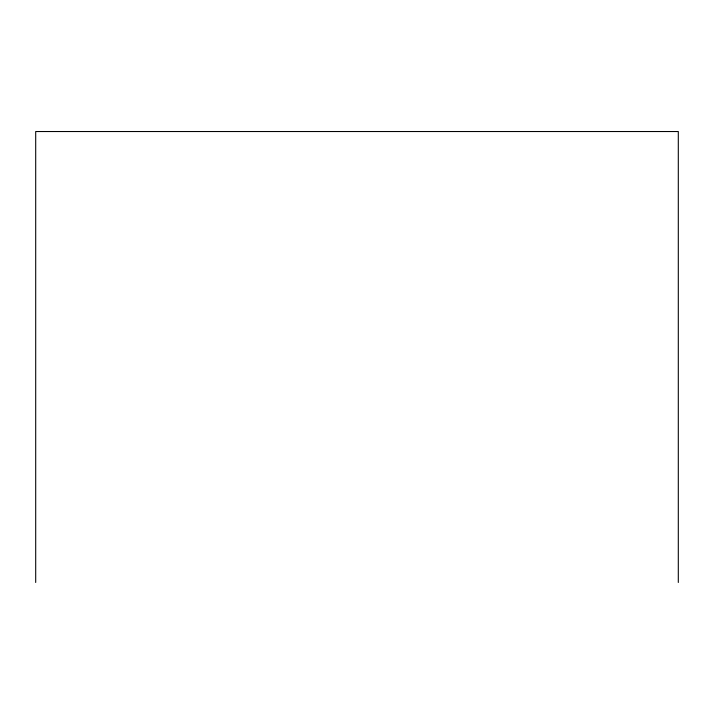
<?xml version="1.0" encoding="UTF-8"?>
<svg xmlns="http://www.w3.org/2000/svg" width="714" height="714" viewBox="0 0 714 714"><rect width="100%" height="100%" fill="white"/><g stroke="black" fill="none" stroke-linecap="round" stroke-linejoin="round"><path stroke-width="1.07" d="M678.3 582.472L678.3 131.528L35.7 131.528L35.7 582.472"/></g></svg>
